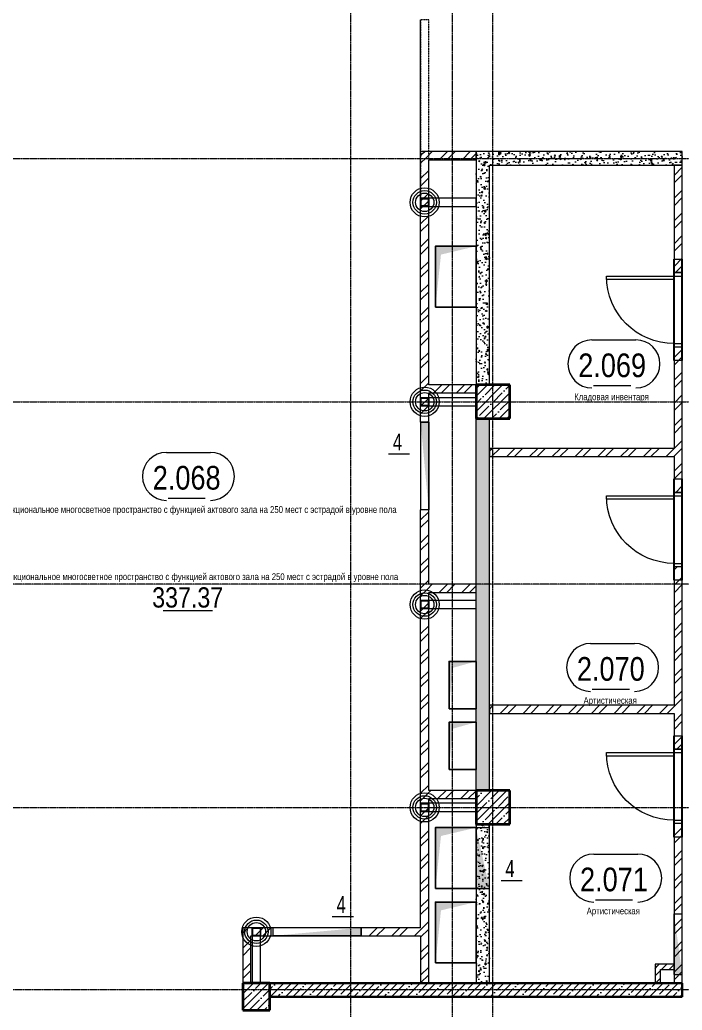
# Model space of a CAD drawing. Header units: millimetres. Extents: x -65509 to 912790, y 446 to 713294.
# Drawn here: x 200895 to 210695, y 203175 to 217825 of the extents above; entities that cross this region are included whole.
import ezdxf
from ezdxf.enums import TextEntityAlignment as Align

# ---------------------------------------------------------------- set-up
doc = ezdxf.new("R2010")
doc.units = ezdxf.units.MM
for name, pattern in [('CENTER2', [28.575, 19.05, -3.175, 3.175, -3.175]), ('DASHED', [19.05, 12.7, -6.35]), ('HIDDEN2', [4.7625, 3.175, -1.5875])]:
    doc.linetypes.add(name, pattern=pattern)
doc.layers.get('Defpoints').update_dxf_attribs({"color": 250})
for name, color, linetype, lineweight in [('A-AREA', 250, 'Continuous', 15), ('АР_Area', 250, 'Continuous', 5), ('АР_Двери', 5, 'Continuous', 9), ('АР_Колонны', 250, 'Continuous', 30), ('АР_Отв. марка', 250, 'Continuous', 9), ('АР_площадь пом', 250, 'Continuous', 5), ('АР_Стены ЖБ', 250, 'Continuous', 35), ('АР_Стены кирпич', 250, 'Continuous', 20), ('АР_Стены ПЕНОблок', 250, 'Continuous', 20), ('АР_Штриховка', 250, 'Continuous', 0), ('КМ_Фахверки', 250, 'Continuous', 25), ('ОВ_Отверстия', 250, 'Continuous', 5), ('ОВ_Шахты_блок 4.1', 250, 'Continuous', 25), ('РД_Оси_100', 250, 'Continuous', 0)]:
    doc.layers.add(name, color=color, linetype=linetype, lineweight=lineweight)
for name, color, linetype, lineweight, plot in [('АР_Делит', 250, 'Continuous', 0, False), ('РД_Проем', 250, 'Continuous', 0, False), ('РД_проем_инж перемыч_подсчет', 250, 'Continuous', 30, False)]:
    doc.layers.add(name, color=color, linetype=linetype, lineweight=lineweight, plot=plot)
doc.styles.add('Arial0', font='arial.ttf')
doc.styles.add('style1', font='ARIALN.TTF')
pattern_1 = [(45, (142195.16, 127275.07), (-112.2532, 112.2532), []), (45, (142307.41, 127275.07), (-112.2532, 112.2532), [198.4375, -39.6875, 0, -39.6875])]
pattern_2 = [(95, (142195.16, 127275.07), (140.09465, 117.55338), [19.05, -209.55]), (40, (142195.16, 127275.07), (-160.01845, 110.17673), [15.24, -167.64058]), (145.45144, (142206.83, 127284.87), (-19.9238, 227.7301), [16.19, -178.09024]), (91.1842, (142159.24, 127311), (221.41024, 161.9534), [28.575, -314.325]), (141.63556, (142177.7, 127324.5), (-7.0866, 342.82676), [24.285, -267.1356]), (36.18415, (142159.24, 127311), (-7.0866, 342.82676), [22.86, -251.4597]), (66, (142186.18, 127319.97), (179.51998, 34.89515), [19.05, -209.55]), (11, (142186.18, 127319.97), (-86.53993, 173.9412), [15.24, -167.64]), (116.45145, (142201.14, 127322.88), (92.98005, 208.83634), [16.19, -178.08994]), (82.5, (142195.16, 127275.07), (-57.60547, 61.973414), [0, -165.608, 0, -170.18, 0, -168.275]), (52.5, (142195.16, 127275.07), (-23.58973, 118.087), [0, -97.028, 0, -161.798, 0, -64.135]), (12.5, (142155.105, 127235.02), (99.927863, 91.826196), [0, -63.5, 0, -198.12, 0, -262.89]), (2.5, (142137.14, 127217.06), (86.7639, 122.72239), [0, -82.55, 0, -131.572, 0, -186.69])]
pattern_3 = [(45, (142195.16, 127275.07), (-168.3798, 168.3798), []), (45, (142307.4, 127275.07), (-168.3798, 168.3798), [])]
pattern_4 = [(45, (142195.16, 127275.07), (-168.3798, 168.3798), []), (45, (142307.4, 127275.07), (-168.3798, 168.3798), [])]
pattern_5 = [(45, (142195.16, 127275.07), (-168.3798, 168.3798), []), (45, (142307.4, 127275.07), (-168.3798, 168.3798), [])]

# ---------------------------------------------------------------- blocks, each defined once
blk = doc.blocks.new('СОШ_2200_АР_ОСИ_М100_28.05.24')
at = {"layer": 'РД_Оси_100', "linetype": 'CENTER2'}
for p, q in [((63600, -6155), (63600, 139938.679)), ((65100, -6155), (65100, 139938.679)), ((-5954.958, 88500), (119910, 88500)), ((-5954.958, 84900), (119910, 84900)), ((119910, 82200), (-5954.958, 82200)), ((-5954.958, 78900), (119910, 78900)), ((119910, 76200), (-5954.958, 76200))]:
    blk.add_line(p, q, dxfattribs=at)
blk.add_lwpolyline([(65700, -6155), (65700, 139938.679)], dxfattribs=at)
blk = doc.blocks.new('otv')
at = {"linetype": 'Continuous'}
blk.add_lwpolyline([(0, -1), (0, 0), (1, 0), (1, -1)], close=True, dxfattribs=at)
blk.add_solid([(0, -1), (0, 0), (0.135, -0.137), (1, 0)], dxfattribs=at)
blk = doc.blocks.new('Ф_крпич 120')
at = {"layer": 'АР_Делит', "color": 1}
for radius in [216, 173, 136]:
    blk.add_circle((60, -60), radius, dxfattribs=at)
at = {"layer": 'КМ_Фахверки'}
blk.add_lwpolyline([(0, 0), (120, 0), (120, -120), (0, -120)], close=True, dxfattribs=at)
at = {"layer": 'КМ_Фахверки', "lineweight": 5}
blk.add_lwpolyline([(6, -6), (114, -6), (114, -114), (6, -114)], close=True, dxfattribs=at)
blk = doc.blocks.new('MOK-МаркаПом_овал_ареал')
for p, q in [((-2.99, 3.76), (3.52, 3.76)), ((-2.75, -3), (2.75, -3))]:
    blk.add_line(p, q)
for centre, radius, start, end in [((-2.99, 0.21), 3.55, 90, 270), ((3.52, 0.21), 3.55, 270, 90), ((-7.41, 0), 7.16, 0, 0.001)]:
    blk.add_arc(centre, radius, start, end)
at = {"color": 0, "style": 'style1'}
blk.add_attdef('АР-ПОМЕЩЕНИЕ:НОМЕР', text='', height=3, dxfattribs=at).set_placement((0.26, 0), align=Align.MIDDLE)
blk = doc.blocks.new('MOK-МаркаПомещения1')
at = {"layer": 'A-AREA', "color": 0}
blk.add_line((-3.65, -1.94), (3.65, -1.94), dxfattribs=at)
at = {"layer": 'A-AREA', "color": 0, "style": 'style1'}
blk.add_attdef('АР-ПОМЕЩЕНИЕ:ПЛОЩАДЬ', text='', height=3, dxfattribs=at).set_placement((0, 0), align=Align.MIDDLE)
at = {"layer": 'Defpoints', "style": 'style1', "flags": 8}
blk.add_attdef('АР-ПОМЕЩЕНИЕ:НАИМЕНОВАНИЕ', text='', height=1, dxfattribs=at).set_placement((0, 2.96), align=Align.MIDDLE)
blk = doc.blocks.new('MOK-МаркаПроема инж.')
blk.add_line((-1.33, -1.75), (1.8, -1.75))
at = {"color": 0, "style": 'Arial0', "width": 0.7}
blk.add_attdef('АР-ПРОЕМ:Коробка', text='', height=2.5, dxfattribs=at).set_placement((0, 0), align=Align.MIDDLE)

msp = doc.modelspace()

# ---------------------------------------------------------------- hatches: boundary and pattern name
at = {"layer": 'АР_Штриховка', "linetype": 'Continuous', "lineweight": 0}
h = msp.add_hatch(dxfattribs=at)
h.set_pattern_fill('ANSI32', color=256, scale=25, style=0)
h.set_pattern_definition(pattern_4)
h.paths.add_polyline_path([(206825.157, 203575.073), (206945.157, 203575.073), (206945.157, 204275.073), (206855.157, 204315.073), (206825.157, 204275.073)], flags=0)
h.paths.add_polyline_path([(206825.157, 212425.073), (206915.157, 212385.073), (206945.157, 212425.073), (206945.157, 215755.073), (206825.157, 215875.073)], flags=0)
h.paths.add_polyline_path([(206825.157, 204395.073), (206855.157, 204315.073), (206945.157, 204275.073), (206945.157, 206305.073), (206915.157, 206385.073), (206825.157, 206425.073)], flags=0)
h.paths.add_polyline_path([(206825.157, 206425.073), (206915.157, 206385.073), (206945.157, 206425.073), (206945.157, 209355.073), (206915.157, 209435.073), (206825.157, 209475.073)], flags=0)
h.paths.add_polyline_path([(206825.157, 209475.073), (206915.157, 209435.073), (206945.157, 209475.073), (206945.157, 210575.073), (206825.157, 210575.073)], flags=0)
h.paths.add_polyline_path([(206825.157, 211875.073), (206945.157, 211875.073), (206945.157, 212305.073), (206915.157, 212385.073), (206825.157, 212425.073)], flags=0)
h = msp.add_hatch(dxfattribs=at)
h.set_pattern_fill('ANSI32', color=256, scale=25, style=0)
h.set_pattern_definition(pattern_5)
h.paths.add_polyline_path([(207645.157, 215755.073), (207645.157, 215875.073), (206825.157, 215875.073), (206945.157, 215755.073)], flags=0)
h = msp.add_hatch(dxfattribs=at)
h.set_pattern_fill('AR-CONC', color=256, angle=45, style=0)
h.set_pattern_definition([(95, (142195.16, 127275.07), (140.09465, 117.55338), [19.05, -209.55]), (40, (142195.16, 127275.07), (-160.01845, 110.17673), [15.24, -167.64058]), (145.45144, (142206.83, 127284.87), (-19.9238, 227.7301), [16.19, -178.09024]), (91.1842, (142159.24, 127311), (221.41024, 161.9534), [28.575, -314.325]), (141.63556, (142177.7, 127324.5), (-7.0866, 342.82676), [24.285, -267.1356]), (36.18415, (142159.24, 127311), (-7.0866, 342.82676), [22.86, -251.4597]), (66, (142186.18, 127319.97), (179.51998, 34.89515), [19.05, -209.55]), (11, (142186.18, 127319.97), (-86.53993, 173.9412), [15.24, -167.64]), (116.45145, (142201.14, 127322.88), (92.98005, 208.83634), [16.19, -178.08994]), (82.5, (142195.16, 127275.07), (-57.60547, 61.973414), [0, -165.608, 0, -170.18, 0, -168.275]), (52.5, (142195.16, 127275.07), (-23.58973, 118.087), [0, -97.028, 0, -161.798, 0, -64.135]), (12.5, (142155.105, 127235.02), (99.927863, 91.826196), [0, -63.5, 0, -198.12, 0, -262.89]), (2.5, (142137.14, 127217.06), (86.7639, 122.72239), [0, -82.55, 0, -131.572, 0, -186.69])])
h.paths.add_polyline_path([(210695.157, 215675.073), (210695.157, 215875.073), (207645.157, 215875.073), (207845.157, 215675.073)], flags=0)
h = msp.add_hatch(dxfattribs=at)
h.set_pattern_fill('AR-CONC', color=256, angle=45, style=0)
h.set_pattern_definition(pattern_2)
h.paths.add_polyline_path([(207645.157, 212425.073), (207845.157, 212425.073), (207845.157, 215675.073), (207645.157, 215875.073)], flags=0)
h = msp.add_hatch(dxfattribs=at)
h.set_pattern_fill('ANSI32', color=256, scale=25, angle=-360, style=0)
h.set_pattern_definition([(45, (142195.16, 127275.07), (-168.3798, 168.3798), []), (45, (142307.4, 127275.07), (-168.3798, 168.3798), [])])
h.paths.add_polyline_path([(210695.157, 207565.073), (210605.157, 207605.073), (210575.157, 207565.073), (210575.157, 207035.001), (210695.157, 207035.001)], flags=0)
h.paths.add_polyline_path([(210695.157, 205935.001), (210575.157, 205935.001), (210575.157, 203575.073), (210695.157, 203575.073)], flags=0)
h.paths.add_polyline_path([(210695.157, 215675.073), (210575.157, 215675.073), (210575.157, 214085.073), (210695.157, 214085.073)], flags=0)
h.paths.add_polyline_path([(210695.157, 212985.073), (210575.157, 212985.073), (210575.157, 211485.073), (210605.157, 211405.073), (210695.157, 211365.073)], flags=0)
h.paths.add_polyline_path([(210695.157, 211365.073), (210605.157, 211405.073), (210575.157, 211365.073), (210575.157, 210834.642), (210695.157, 210834.642)], flags=0)
h.paths.add_polyline_path([(210695.157, 209734.642), (210575.157, 209734.642), (210575.157, 207685.073), (210605.157, 207605.073), (210695.157, 207565.073)], flags=0)
h = msp.add_hatch(dxfattribs=at)
h.set_pattern_fill('ANSI32', color=256, scale=25, style=0)
h.set_pattern_definition(pattern_5)
h.paths.add_polyline_path([(207645.157, 212305.073), (207645.157, 212425.073), (206945.157, 212425.073), (206915.157, 212385.073), (206945.157, 212305.073)], flags=0)
at = {"layer": 'АР_Штриховка', "linetype": 'Continuous', "lineweight": 5}
h = msp.add_hatch(dxfattribs=at)
h.set_pattern_fill('ANSI35', color=256, scale=25, style=0)
h.set_pattern_definition(pattern_1)
h.paths.add_polyline_path([(207645.157, 211925.073), (208145.157, 211925.073), (208145.157, 212425.073), (207645.157, 212425.073)], flags=0)
at = {"layer": 'АР_Штриховка', "linetype": 'Continuous', "lineweight": 0}
h = msp.add_hatch(dxfattribs=at)
h.set_pattern_fill('AR-CONC', color=256, angle=45, style=0)
h.set_pattern_definition(pattern_2)
h.paths.add_polyline_path([(207645.157, 206425.073), (207845.157, 206425.073), (207845.157, 207565.073), (207645.157, 207565.073)], flags=0)
h.paths.add_polyline_path([(207645.157, 207565.073), (207845.157, 207565.073), (207845.157, 211365.073), (207645.157, 211365.073)], flags=0)
h.paths.add_polyline_path([(207645.157, 211365.073), (207845.157, 211365.073), (207845.157, 211925.073), (207645.157, 211925.073)], flags=0)
h = msp.add_hatch(dxfattribs=at)
h.set_pattern_fill('ANSI32', color=256, scale=25, style=0)
h.set_pattern_definition(pattern_3)
h.paths.add_polyline_path([(210575.157, 211365.073), (210605.157, 211405.073), (210575.157, 211485.073), (207845.157, 211485.073), (207845.157, 211365.073)], flags=0)
h = msp.add_hatch(dxfattribs=at)
h.set_pattern_fill('ANSI32', color=256, scale=25, style=0)
h.set_pattern_definition(pattern_5)
h.paths.add_polyline_path([(207645.157, 209355.073), (207645.157, 209475.073), (206945.157, 209475.073), (206915.157, 209435.073), (206945.157, 209355.073)], flags=0)
h = msp.add_hatch(dxfattribs=at)
h.set_pattern_fill('ANSI32', color=256, scale=25, style=0)
h.set_pattern_definition(pattern_3)
h.paths.add_polyline_path([(210575.157, 207565.073), (210605.157, 207605.073), (210575.157, 207685.073), (207845.157, 207685.073), (207845.157, 207565.073)], flags=0)
h = msp.add_hatch(dxfattribs=at)
h.set_pattern_fill('ANSI32', color=256, scale=25, style=0)
h.set_pattern_definition(pattern_5)
h.paths.add_polyline_path([(207645.157, 206305.073), (207645.157, 206425.073), (206945.157, 206425.073), (206915.157, 206385.073), (206945.157, 206305.073)], flags=0)
at = {"layer": 'АР_Штриховка', "linetype": 'Continuous', "lineweight": 5}
h = msp.add_hatch(dxfattribs=at)
h.set_pattern_fill('ANSI35', color=256, scale=25, style=0)
h.set_pattern_definition(pattern_1)
h.paths.add_polyline_path([(207645.157, 205925.073), (208145.157, 205925.073), (208145.157, 206425.073), (207645.157, 206425.073)], flags=0)
at = {"layer": 'АР_Штриховка', "linetype": 'Continuous', "lineweight": 0}
h = msp.add_hatch(dxfattribs=at)
h.set_pattern_fill('AR-CONC', color=256, angle=45, style=0)
h.set_pattern_definition(pattern_2)
h.paths.add_polyline_path([(207645.157, 203575.073), (207845.157, 203575.073), (207845.157, 205925.073), (207645.157, 205925.073)], flags=0)
h = msp.add_hatch(dxfattribs=at)
h.set_pattern_fill('ANSI32', color=256, scale=25, style=0)
h.set_pattern_definition(pattern_4)
h.paths.add_polyline_path([(204195.157, 203575.073), (204315.157, 203575.073), (204315.157, 204275.073), (204195.157, 204395.073)], flags=0)
h = msp.add_hatch(dxfattribs=at)
h.set_pattern_fill('ANSI32', color=256, scale=25, style=0)
h.set_pattern_definition(pattern_3)
h.paths.add_polyline_path([(204195.157, 204395.073), (204315.157, 204275.073), (204645.157, 204275.073), (204645.157, 204395.073)], flags=0)
h.paths.add_polyline_path([(205945.157, 204395.073), (205945.157, 204275.073), (206825.157, 204275.073), (206855.157, 204315.073), (206825.157, 204395.073)], flags=0)
at = {"layer": 'АР_Штриховка', "linetype": 'Continuous', "lineweight": 0, "ltscale": 0.5}
h = msp.add_hatch(dxfattribs=at)
h.set_pattern_fill('ANSI31', color=256, scale=25, angle=-360, style=0)
h.set_pattern_definition([(45, (142195.16, 127275.07), (-56.1266, 56.1266), [])])
h.paths.add_polyline_path([(210575.236, 203775.073), (210575.157, 203855.073), (210295.14, 203854.796), (210375.14, 203774.875)], flags=0)
h = msp.add_hatch(dxfattribs=at)
h.set_pattern_fill('ANSI31', color=256, scale=25, style=0)
h.set_pattern_definition([(45, (142195.16, 127275.07), (-56.1266, 56.1266), [])])
h.paths.add_polyline_path([(210295.14, 203575.073), (210375.14, 203575.073), (210375.14, 203774.875), (210295.14, 203854.796)], flags=0)
at = {"layer": 'АР_Штриховка', "linetype": 'Continuous', "lineweight": 5}
h = msp.add_hatch(dxfattribs=at)
h.set_pattern_fill('ANSI35', color=256, scale=25, style=0)
h.set_pattern_definition(pattern_1)
h.paths.add_polyline_path([(204195.157, 203175.073), (204595.157, 203175.073), (204595.157, 203575.073), (204195.157, 203575.073)], flags=0)
h = msp.add_hatch(dxfattribs=at)
h.set_pattern_fill('ANSI35', color=256, scale=25, style=0)
h.set_pattern_definition(pattern_1)
h.paths.add_polyline_path([(204592.657, 203575.073), (204592.657, 203375.073), (210695.157, 203375.073), (210695.157, 203575.073)], flags=0)
at = {"layer": 'ОВ_Отверстия', "linetype": 'Continuous', "lineweight": 5}
for points in [[(206945.157, 211875.073), (206825.157, 211875.073), (206885.157, 211225.073)], [(206945.157, 210575.073), (206945.157, 211875.073), (206885.157, 211225.073)], [(207645.157, 205875.072), (207645.157, 204975.072), (207745.157, 205425.072)], [(207645.157, 204975.072), (207845.157, 204975.072), (207745.157, 205425.072)], [(210575.157, 204600.88), (210575.157, 203700.88), (210635.157, 204150.88)], [(205945.157, 204275.073), (205945.157, 204395.073), (205295.157, 204335.073)], [(204645.157, 204275.073), (205945.157, 204275.073), (205295.157, 204335.073)], [(210575.157, 203700.88), (210695.157, 203700.88), (210635.157, 204150.88)]]:
    msp.add_hatch(color=256, dxfattribs=at).paths.add_polyline_path(points, flags=0)

# ---------------------------------------------------------------- linework, layer by layer
at = {"layer": 'АР_Двери', "linetype": 'Continuous', "lineweight": 9}
for points in [[(210695.157, 214035.073), (210695.157, 214085.073), (210575.157, 214085.073), (210575.157, 214035.073)], [(210575.157, 214035.073), (210575.157, 213985.073), (209575.157, 213985.073), (209575.157, 214035.073)], [(210695.157, 213035.073), (210695.157, 212985.073), (210575.157, 212985.073), (210575.157, 213035.073)], [(210695.157, 210784.642), (210695.157, 210834.642), (210575.157, 210834.642), (210575.157, 210784.642)], [(210575.157, 210784.642), (210575.157, 210734.642), (209575.157, 210734.642), (209575.157, 210784.642)], [(210695.157, 209784.642), (210695.157, 209734.642), (210575.157, 209734.642), (210575.157, 209784.642)], [(210695.157, 206985.001), (210695.157, 207035.001), (210575.157, 207035.001), (210575.157, 206985.001)], [(210575.157, 206985.001), (210575.157, 206935.001), (209575.157, 206935.001), (209575.157, 206985.001)], [(210695.157, 205985.001), (210695.157, 205935.001), (210575.157, 205935.001), (210575.157, 205985.001)]]:
    msp.add_lwpolyline(points, close=True, dxfattribs=at)
at = {"layer": 'АР_Двери', "linetype": 'Continuous', "lineweight": 9, "extrusion": (0, 0, -1)}
for centre in [(-210575.157, 214035.073), (-210575.157, 210784.642), (-210575.157, 206985.001)]:
    msp.add_arc(centre, 1000, 270, 0, dxfattribs=at)
at = {"layer": 'АР_Колонны', "linetype": 'HIDDEN2', "lineweight": 25}
for p, q in [((207645.157, 212425.073), (208145.157, 212425.073)), ((207645.157, 211925.073), (207645.157, 212425.073)), ((208145.157, 212425.073), (208145.157, 211925.073)), ((208145.157, 211925.073), (207645.157, 211925.073)), ((207645.157, 206425.073), (208145.157, 206425.073)), ((207645.157, 205925.073), (207645.157, 206425.073)), ((208145.157, 206425.073), (208145.157, 205925.073)), ((208145.157, 205925.073), (207645.157, 205925.073)), ((204195.157, 203575.073), (204595.157, 203575.073)), ((204195.157, 203175.073), (204195.157, 203575.073)), ((204595.157, 203575.073), (204595.157, 203175.073)), ((204595.157, 203175.073), (204195.157, 203175.073))]:
    msp.add_line(p, q, dxfattribs=at)
at = {"layer": 'АР_Колонны', "linetype": 'Continuous', "lineweight": 35}
for p, q in [((208145.157, 212425.073), (207645.157, 212425.073)), ((207645.157, 211925.073), (207645.157, 212425.073)), ((208145.157, 212425.073), (207645.157, 212425.073)), ((208145.157, 211925.073), (208145.157, 212425.073)), ((207645.157, 211925.073), (208145.157, 211925.073)), ((208145.157, 206425.073), (207645.157, 206425.073)), ((207645.157, 205925.073), (207645.157, 206425.073)), ((208145.157, 206425.073), (207645.157, 206425.073)), ((208145.157, 205925.073), (208145.157, 206425.073)), ((207645.157, 205925.073), (208145.157, 205925.073)), ((204195.157, 203575.073), (204595.157, 203575.073)), ((204195.157, 203175.073), (204195.157, 203575.073)), ((204595.157, 203175.073), (204595.157, 203575.073)), ((204195.157, 203175.073), (204595.157, 203175.073))]:
    msp.add_line(p, q, dxfattribs=at)
at = {"layer": 'АР_Стены ЖБ', "linetype": 'Continuous', "lineweight": 40}
for p, q in [((208145.157, 212425.073), (207645.157, 212425.073)), ((207645.157, 212425.073), (207645.157, 211925.073)), ((208145.157, 211925.073), (208145.157, 212425.073)), ((207645.157, 211925.073), (208145.157, 211925.073)), ((208145.157, 206425.073), (207645.157, 206425.073)), ((207645.157, 206425.073), (207645.157, 205925.073)), ((208145.157, 205925.073), (208145.157, 206425.073)), ((207645.157, 205925.073), (208145.157, 205925.073)), ((204595.157, 203575.073), (204195.157, 203575.073)), ((204195.157, 203575.073), (204195.157, 203175.073)), ((204595.157, 203175.073), (204595.157, 203575.073)), ((204195.157, 203175.073), (204595.157, 203175.073))]:
    msp.add_line(p, q, dxfattribs=at)
at = {"layer": 'АР_Стены ЖБ', "linetype": 'Continuous', "lineweight": 35}
for p, q in [((204592.657, 203575.073), (204592.657, 203375.073)), ((210695.157, 203575.073), (204592.657, 203575.073)), ((210695.157, 203375.073), (210695.157, 203575.073)), ((204592.657, 203375.073), (210695.157, 203375.073))]:
    msp.add_line(p, q, dxfattribs=at)
at = {"layer": 'АР_Стены кирпич', "linetype": 'DASHED', "lineweight": 13, "ltscale": 0.5}
msp.add_line((206825.157, 215875.073), (206825.157, 217825.073), dxfattribs=at)
at = {"layer": 'АР_Стены кирпич', "linetype": 'Continuous', "lineweight": 20}
for p, q in [((206825.157, 211875.073), (206825.157, 215875.073)), ((207645.157, 215875.073), (206825.157, 215875.073)), ((207645.157, 215755.073), (207645.157, 215875.073)), ((206945.157, 212425.073), (206945.157, 215755.073)), ((206945.157, 215755.073), (207645.157, 215755.073)), ((210695.157, 215675.073), (210575.157, 215675.073)), ((210575.157, 215675.073), (210575.157, 214085.073)), ((210695.157, 214085.073), (210695.157, 215675.073)), ((210575.157, 214085.073), (210695.157, 214085.073)), ((210695.157, 212985.073), (210575.157, 212985.073)), ((210575.157, 212985.073), (210575.157, 211485.073)), ((210695.157, 210834.642), (210695.157, 212985.073)), ((207645.157, 212425.073), (206945.157, 212425.073)), ((207645.157, 212305.073), (207645.157, 212425.073)), ((206945.157, 211875.073), (206945.157, 212305.073)), ((206945.157, 212305.073), (207645.157, 212305.073)), ((206825.157, 211875.073), (206945.157, 211875.073)), ((210575.157, 211485.073), (207845.157, 211485.073)), ((207845.157, 211485.073), (207845.157, 211365.073)), ((207845.157, 211365.073), (210575.157, 211365.073)), ((210575.157, 211365.073), (210575.157, 210834.642)), ((210575.157, 210834.642), (210695.157, 210834.642)), ((206945.157, 210575.073), (206825.157, 210575.073)), ((206825.157, 204395.073), (206825.157, 210575.073)), ((206945.157, 209475.073), (206945.157, 210575.073)), ((210695.157, 209734.642), (210575.157, 209734.642)), ((210575.157, 209734.642), (210575.157, 207685.073)), ((210695.157, 207035.001), (210695.157, 209734.642)), ((207645.157, 209475.073), (206945.157, 209475.073)), ((206945.157, 206425.073), (206945.157, 209355.073)), ((206945.157, 209355.073), (207645.157, 209355.073)), ((207645.157, 209355.073), (207645.157, 209475.073)), ((210575.157, 207685.073), (207845.157, 207685.073)), ((207845.157, 207685.073), (207845.157, 207565.073)), ((207845.157, 207565.073), (210575.157, 207565.073)), ((210575.157, 207565.073), (210575.157, 207035.001)), ((210575.157, 207035.001), (210695.157, 207035.001)), ((207645.157, 206425.073), (206945.157, 206425.073)), ((207645.157, 206305.073), (207645.157, 206425.073)), ((206945.157, 203575.073), (206945.157, 206305.073)), ((206945.157, 206305.073), (207645.157, 206305.073)), ((210695.157, 205935.001), (210575.157, 205935.001)), ((210575.157, 205935.001), (210575.157, 203575.073)), ((210695.157, 203575.073), (210695.157, 205935.001)), ((204195.157, 204395.073), (204195.157, 203575.073)), ((204645.157, 204395.073), (204195.157, 204395.073)), ((204645.157, 204275.073), (204645.157, 204395.073)), ((205945.157, 204395.073), (205945.157, 204275.073)), ((206825.157, 204395.073), (205945.157, 204395.073)), ((204315.157, 203575.073), (204315.157, 204275.073)), ((204315.157, 204275.073), (204645.157, 204275.073)), ((205945.157, 204275.073), (206825.157, 204275.073)), ((206825.157, 204275.073), (206825.157, 203575.073)), ((204195.157, 203575.073), (204315.157, 203575.073)), ((206825.157, 203575.073), (206945.157, 203575.073)), ((210575.157, 203575.073), (210695.157, 203575.073))]:
    msp.add_line(p, q, dxfattribs=at)
at = {"layer": 'АР_Стены кирпич', "linetype": 'Continuous', "lineweight": 0}
for p, q in [((210575.157, 214285.073), (210695.157, 214285.073)), ((210695.157, 212785.073), (210575.157, 212785.073)), ((206825.157, 211875.073), (206825.157, 210575.073)), ((206945.157, 210575.073), (206945.157, 211875.073)), ((210575.157, 211034.642), (210695.157, 211034.642)), ((210695.157, 209534.642), (210575.157, 209534.642)), ((210575.157, 207235.001), (210695.157, 207235.001)), ((210695.157, 205735.001), (210575.157, 205735.001)), ((205945.157, 204395.073), (204645.157, 204395.073)), ((204645.157, 204275.073), (205945.157, 204275.073))]:
    msp.add_line(p, q, dxfattribs=at)
at = {"layer": 'АР_Стены ПЕНОблок', "linetype": 'Continuous', "lineweight": 20}
for p, q in [((210695.157, 215875.073), (207645.157, 215875.073)), ((207645.157, 215875.073), (207645.157, 212425.073)), ((210695.157, 215675.073), (210695.157, 215875.073)), ((207845.157, 215675.073), (210695.157, 215675.073)), ((207845.157, 212425.073), (207845.157, 215675.073)), ((207645.157, 212425.073), (207845.157, 212425.073)), ((207845.157, 211925.073), (207645.157, 211925.073)), ((207645.157, 206425.073), (207645.157, 211925.073)), ((207845.157, 206425.073), (207845.157, 211925.073)), ((207645.157, 206425.073), (207845.157, 206425.073)), ((207845.157, 205925.073), (207645.157, 205925.073)), ((207645.157, 205925.073), (207645.157, 203575.073)), ((207845.157, 203575.073), (207845.157, 205925.073)), ((210575.157, 203855.073), (210295.14, 203854.796)), ((210295.14, 203854.796), (210295.14, 203575.073)), ((210575.236, 203775.073), (210575.157, 203855.073)), ((210375.14, 203774.875), (210575.236, 203775.073)), ((210375.14, 203575.073), (210375.14, 203774.875)), ((207645.157, 203575.073), (207845.157, 203575.073)), ((210295.14, 203575.073), (210375.14, 203575.073))]:
    msp.add_line(p, q, dxfattribs=at)
at = {"layer": 'КМ_Фахверки', "linetype": 'DASHED', "lineweight": 15, "ltscale": 0.3}
msp.add_lwpolyline([(206945.157, 215185.073), (206945.157, 217825.073), (206825.157, 217825.073), (206825.157, 215185.073)], close=True, dxfattribs=at)
at = {"layer": 'КМ_Фахверки', "lineweight": 15}
for points in [[(206945.157, 215065.073), (207645.157, 215065.073), (207645.157, 215185.073), (206945.157, 215185.073)], [(206945.157, 212115.073), (207645.157, 212115.073), (207645.157, 212235.073), (206945.157, 212235.073)], [(206945.157, 209115.073), (207645.157, 209115.073), (207645.157, 209235.073), (206945.157, 209235.073)], [(206945.157, 206115.073), (207645.157, 206115.073), (207645.157, 206235.073), (206945.157, 206235.073)], [(204335.157, 204275.073), (204335.157, 203575.073), (204455.157, 203575.073), (204455.157, 204275.073)]]:
    msp.add_lwpolyline(points, close=True, dxfattribs=at)
at = {"layer": 'ОВ_Отверстия', "linetype": 'Continuous', "lineweight": 9}
for p, q in [((206825.157, 211875.073), (206825.157, 210575.073)), ((206945.157, 211875.073), (206825.157, 211875.073)), ((206945.157, 211875.073), (206945.157, 210575.073)), ((206945.157, 210575.073), (206825.157, 210575.073)), ((207645.157, 204975.072), (207645.157, 205875.072)), ((207645.157, 205875.072), (207845.157, 205875.072)), ((207845.157, 204975.072), (207845.157, 205875.072)), ((207645.157, 204975.072), (207845.157, 204975.072)), ((210575.157, 203700.88), (210575.157, 204600.88)), ((210575.157, 204600.88), (210695.157, 204600.88)), ((210695.157, 203700.88), (210695.157, 204600.88)), ((205945.157, 204395.073), (204645.157, 204395.073)), ((204645.157, 204275.073), (204645.157, 204395.073)), ((205945.157, 204275.073), (205945.157, 204395.073)), ((205945.157, 204275.073), (204645.157, 204275.073)), ((210575.157, 203700.88), (210695.157, 203700.88))]:
    msp.add_line(p, q, dxfattribs=at)
at = {"layer": 'РД_Проем', "linetype": 'Continuous', "lineweight": 0}
for p, q in [((210575.157, 214085.073), (210575.157, 212985.073)), ((210695.157, 214085.073), (210695.157, 212985.073)), ((210575.157, 210834.642), (210575.157, 209734.642)), ((210695.157, 210834.642), (210695.157, 209734.642)), ((210575.157, 207035.001), (210575.157, 205935.001)), ((210695.157, 207035.001), (210695.157, 205935.001))]:
    msp.add_line(p, q, dxfattribs=at)
at = {"layer": 'РД_проем_инж перемыч_подсчет', "linetype": 'Continuous', "lineweight": 30}
for p, q in [((210575.157, 212785.073), (210575.157, 214285.073)), ((210695.157, 212785.073), (210695.157, 214285.073)), ((210575.157, 209534.642), (210575.157, 211034.642)), ((210695.157, 209534.642), (210695.157, 211034.642)), ((210575.157, 205735.001), (210575.157, 207235.001)), ((210695.157, 205735.001), (210695.157, 207235.001))]:
    msp.add_line(p, q, dxfattribs=at)

# ---------------------------------------------------------------- block references
at = {"layer": 'АР_Area', "linetype": 'Continuous', "lineweight": 5}
ref = msp.add_blockref('MOK-МаркаПом_овал_ареал', (209658.915, 212714.358), dxfattribs=dict(at, xscale=100, yscale=100, zscale=100))
ref.add_attrib('АР-ПОМЕЩЕНИЕ:НОМЕР', '2.069', dxfattribs={"layer": '0', "color": 0, "height": 350, "style": 'style1'}).set_placement((209658.915, 212714.358), align=Align.MIDDLE)
ref.add_attrib('АР-ПОМЕЩЕНИЕ:НАИМЕНОВАНИЕ', 'Кладовая инвентаря', dxfattribs={"layer": 'Defpoints', "color": 2, "height": 100, "style": 'style1'}).set_placement((209649.5, 212232.965), align=Align.MIDDLE)
ref = msp.add_blockref('MOK-МаркаПом_овал_ареал', (203364.108, 211050.99), dxfattribs=dict(at, xscale=100, yscale=100, zscale=100))
ref.add_attrib('АР-ПОМЕЩЕНИЕ:НОМЕР', '2.068', dxfattribs={"layer": '0', "color": 0, "height": 350, "style": 'style1'}).set_placement((203364.108, 211050.99), align=Align.MIDDLE)
ref.add_attrib('АР-ПОМЕЩЕНИЕ:НАИМЕНОВАНИЕ', 'Мнргофункциональное многосветное пространство с функцией актового зала на 250 мест с эстрадой в уровне пола', dxfattribs={"layer": 'Defpoints', "color": 2, "height": 100, "style": 'style1'}).set_placement((203354.692, 210569.597), align=Align.MIDDLE)
ref = msp.add_blockref('MOK-МаркаПом_овал_ареал', (209638.797, 208223.523), dxfattribs=dict(at, xscale=100, yscale=100, zscale=100))
ref.add_attrib('АР-ПОМЕЩЕНИЕ:НОМЕР', '2.070', dxfattribs={"layer": '0', "color": 0, "height": 350, "style": 'style1'}).set_placement((209638.797, 208223.523), align=Align.MIDDLE)
ref.add_attrib('АР-ПОМЕЩЕНИЕ:НАИМЕНОВАНИЕ', 'Артистическая', dxfattribs={"layer": 'Defpoints', "color": 2, "height": 100, "style": 'style1'}).set_placement((209629.382, 207742.13), align=Align.MIDDLE)
ref = msp.add_blockref('MOK-МаркаПом_овал_ареал', (209685.202, 205108.977), dxfattribs=dict(at, xscale=100, yscale=100, zscale=100))
ref.add_attrib('АР-ПОМЕЩЕНИЕ:НОМЕР', '2.071', dxfattribs={"layer": '0', "color": 0, "height": 350, "style": 'style1'}).set_placement((209685.202, 205108.977), align=Align.MIDDLE)
ref.add_attrib('АР-ПОМЕЩЕНИЕ:НАИМЕНОВАНИЕ', 'Артистическая', dxfattribs={"layer": 'Defpoints', "color": 2, "height": 100, "style": 'style1'}).set_placement((209675.786, 204627.584), align=Align.MIDDLE)
at = {"layer": 'АР_Отв. марка', "linetype": 'Continuous', "lineweight": 9, "xscale": 100, "yscale": 100, "zscale": 100}
for p in [(206482.417, 211579.813, -120), (208147.898, 205270.332, 580), (205649.897, 204737.813, -120)]:
    msp.add_blockref('MOK-МаркаПроема инж.', p, dxfattribs=at).add_auto_attribs({'АР-ПРОЕМ:Коробка': '4'})
at = {"layer": 'АР_площадь пом', "linetype": 'Continuous', "lineweight": 5}
ref = msp.add_blockref('MOK-МаркаПомещения1', (203378.931, 209280.967), dxfattribs=dict(at, xscale=100, yscale=100, zscale=100))
ref.add_attrib('АР-ПОМЕЩЕНИЕ:НАИМЕНОВАНИЕ', 'Мнргофункциональное многосветное пространство с функцией актового зала на 250 мест с эстрадой в уровне пола', dxfattribs={"layer": 'Defpoints', "height": 100, "style": 'style1'}).set_placement((203378.931, 209576.53), align=Align.MIDDLE)
ref.add_attrib('АР-ПОМЕЩЕНИЕ:ПЛОЩАДЬ', '337.37', dxfattribs={"layer": 'A-AREA', "color": 0, "height": 300, "style": 'style1'}).set_placement((203378.931, 209280.967), align=Align.MIDDLE)
at = {"layer": 'КМ_Фахверки'}
for p in [(206825.157, 215185.073), (206825.157, 212235.073), (206825.157, 209235.073), (206825.157, 206235.073)]:
    msp.add_blockref('Ф_крпич 120', p, dxfattribs=at)
at = {"layer": 'КМ_Фахверки', "rotation": 270}
msp.add_blockref('Ф_крпич 120', (204455.157, 204395.073), dxfattribs=at)
at = {"layer": 'ОВ_Шахты_блок 4.1'}
for p, xscale, yscale in [((207045.157, 214475.554), 600, 900), ((207245.157, 208334.491), 400, 700), ((207245.157, 207434.491), 400, 700), ((207045.157, 205875.073), 600, 900), ((207045.157, 204775.073), 600, 900)]:
    msp.add_blockref('otv', p, dxfattribs=dict(at, xscale=xscale, yscale=yscale))
at = {"layer": 'РД_Оси_100'}
msp.add_blockref('СОШ_2200_АР_ОСИ_М100_28.05.24', (142195.157, 127275.073), dxfattribs=at)

doc.saveas('drawing.dxf')
